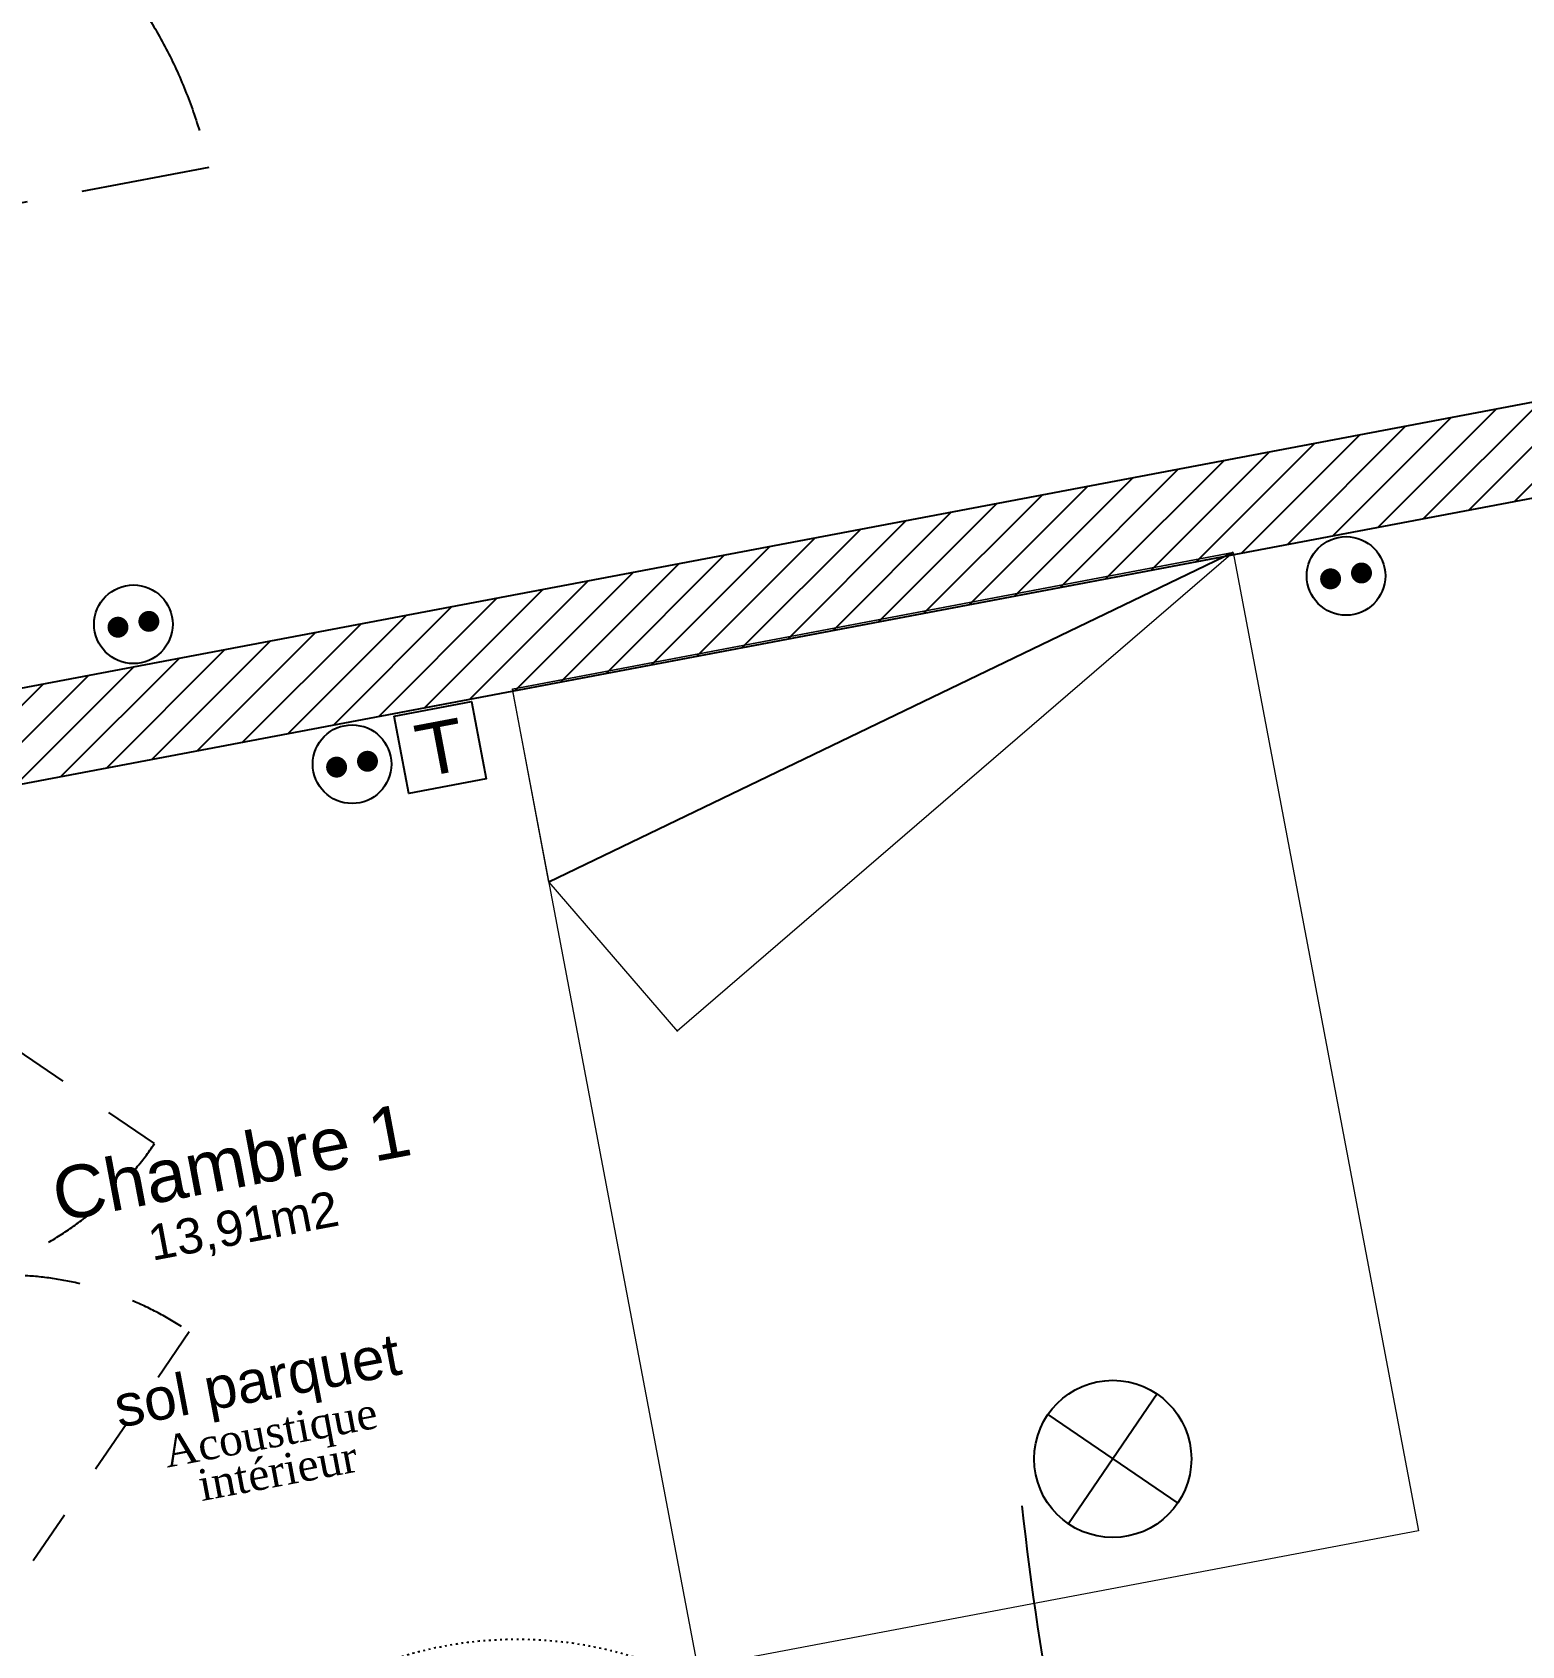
# Model space of a CAD drawing. Header units: centimetres. Extents: x 197412 to 267601, y -375791 to -305433.
# Drawn here: x 212554 to 215397, y -352221 to -349142 of the extents above; entities that cross this region are included whole.
import ezdxf

# ---------------------------------------------------------------- set-up
doc = ezdxf.new("R2010")
doc.units = ezdxf.units.CM
for name, pattern in [('Style de ligne -1', [0.41664, 0.20828, -0.20836]), ('Style de ligne -2', [0.694425, 0.48607, -0.208355]), ('Style de ligne -5', [0.20828, 0.069425, -0.138855])]:
    doc.linetypes.add(name, pattern=pattern)
doc.layers.add('3-BAT C-Niveau 0', color=250, linetype='Continuous')
doc.layers.add('prlm-VMC', color=62, linetype='Continuous')
doc.layers.add('prlm-ELEC-CFA', color=1, linetype='Continuous', lineweight=25)
doc.layers.add('prlm-ELEC-CFO', color=1, linetype='Continuous', lineweight=25)
doc.styles.add('Helvetica', font='arial.ttf')
doc.styles.add('Lucida Grande', font='')
doc.styles.add('prlm-vmc', font='pala.ttf', dxfattribs={"height": 14})
doc.styles.get("Standard").update_dxf_attribs({"font": 'ARIALUNI.TTF', "height": 100})
doc.styles.get('Lucida Grande').set_extended_font_data('Lucida Grande')

# ---------------------------------------------------------------- blocks, each defined once
blk = doc.blocks.new('FENETRE TYPE 1')
at = {"linetype": 'Style de ligne -1', "ltscale": 50.8}
for p, q in [((48.17, 60.17), (4, 16)), ((84.68, 59.99), (128.67, 16))]:
    blk.add_line(p, q, dxfattribs=at)
at = {"linetype": 'Continuous'}
blk.add_line((0, 16), (0, 14), dxfattribs=at)
at = {"linetype": 'Continuous', "lineweight": 25, "flags": 128}
for points in [[(-2, 18), (0, 18), (0, 14)], [(192, 18), (190, 18), (190, 14)], [(0, 8), (0, -18), (-2, -18)], [(190, 7.7), (190, -18), (192, -18)]]:
    blk.add_lwpolyline(points, dxfattribs=at)
at = {"linetype": 'Continuous', "flags": 128}
for points in [[(4, 16), (10, 16), (10, 10), (4, 10)], [(10, 16), (60.46, 16), (60.46, 14.5), (10, 14.5)], [(60.46, 16), (66.46, 16), (66.46, 10), (60.46, 10)], [(66.46, 16), (72.46, 16), (72.46, 10), (66.46, 10)], [(72.46, 16), (123.05, 16), (123.05, 14.5), (72.46, 14.5)], [(122.67, 16), (128.67, 16), (128.67, 10), (122.67, 10)], [(-2, 14), (6, 14), (6, 8), (-2, 8)], [(126.67, 14), (132.67, 14), (132.67, 7.7), (126.67, 7.7)], [(132.67, 14), (184, 14), (184, 12.5), (132.67, 12.5)], [(184, 14), (192.25, 14), (192.25, 7.7), (184, 7.7)], [(184, 13.7), (190, 13.7), (190, 7.7), (184, 7.7)], [(10, 11.5), (60.46, 11.5), (60.46, 10), (10, 10)], [(72.46, 11.5), (123.05, 11.5), (123.05, 10), (72.46, 10)], [(132.67, 9.2), (184, 9.2), (184, 7.7), (132.67, 7.7)]]:
    blk.add_lwpolyline(points, close=True, dxfattribs=at)
blk.add_lwpolyline([(0, 10), (0, -19), (190, -19), (190, 10)], dxfattribs=at)
at = {"linetype": 'Style de ligne -1', "ltscale": 50.8}
for centre, radius, start, end in [((4, 16), 62.46, 360, 45), ((128.67, 16), 62.21, 136.6392, 180)]:
    blk.add_arc(centre, radius, start, end, dxfattribs=at)
at = {"insert": (50.38, 2.81), "char_height": 10.161, "attachment_point": 1, "line_spacing_factor": 0.978845, "style": 'Lucida Grande'}
blk.add_mtext('F+VR ', dxfattribs=at)
blk = doc.blocks.new('PORTE FENETRE TYPE 2')
at = {"linetype": 'Style de ligne -2', "ltscale": 50.8}
for p, q in [((6.05, 105), (6.05, 16)), ((180, 16), (180, 105))]:
    blk.add_line(p, q, dxfattribs=at)
at = {"linetype": 'Continuous', "lineweight": 25, "flags": 128}
for points in [[(1, 18), (3, 18), (3, 14)], [(184.71, 18), (183, 18), (183, 14)], [(3, 8), (3, -18), (1, -18)], [(183, 8), (183, -18), (184.71, -18)]]:
    blk.add_lwpolyline(points, dxfattribs=at)
at = {"linetype": 'Continuous', "flags": 128}
for points in [[(6, 16), (12, 16), (12, 10), (6, 10)], [(11, 16), (87, 16), (87, 14.5), (11, 14.5)], [(87, 16), (93, 16), (93, 10), (87, 10)], [(93, 16), (99, 16), (99, 10), (93, 10)], [(99, 16), (176, 16), (176, 14.5), (99, 14.5)], [(174, 16), (180, 16), (180, 10), (174, 10)], [(1, 14), (9, 14), (9, 8), (1, 8)], [(177, 14), (184.71, 14), (184.71, 8), (177, 8)], [(11, 11.5), (87, 11.5), (87, 10), (11, 10)], [(99, 11.5), (176, 11.5), (176, 10), (99, 10)]]:
    blk.add_lwpolyline(points, close=True, dxfattribs=at)
at = {"linetype": 'Style de ligne -2', "ltscale": 50.8}
for centre, start, end in [((4, 16), 0, 88.4219), ((182, 16), 91.2873, 180)]:
    blk.add_arc(centre, 89, start, end, dxfattribs=at)
at = {"insert": (70.68, 0.04), "char_height": 10.161, "attachment_point": 1, "line_spacing_factor": 0.978845, "style": 'Lucida Grande'}
blk.add_mtext('PF+VR ', dxfattribs=at)
blk = doc.blocks.new('xi.PC')
at = {"color": 0, "lineweight": 5}
blk.add_wipeout([(-7.5, -7.5), (7.5, -7.5), (7.5, 7.5), (-7.5, 7.5)], dxfattribs=at).dxf.layer = 'prlm-ELEC-CFO'
at = {"layer": 'prlm-ELEC-CFO', "color": 0, "linetype": 'ByBlock', "lineweight": 5, "const_width": 2}
for points in [[(-4, 0, 1), (-2, 0, 1)], [(2, 0, 1), (4, 0, 1)]]:
    blk.add_lwpolyline(points, format="xyb", close=True, dxfattribs=at)
at = {"layer": 'prlm-ELEC-CFO', "color": 0, "linetype": 'ByBlock', "lineweight": -2}
blk.add_circle((0, 0), 7.5, dxfattribs=at)
blk = doc.blocks.new('xi.PTCE')
at = {"layer": 'prlm-ELEC-CFO', "color": 0}
for points in [[(-10.61, 10.61), (10.61, -10.61)], [(10.61, 10.61), (-10.61, -10.61)]]:
    blk.add_lwpolyline(points, dxfattribs=at)
at = {"layer": 'prlm-ELEC-CFO', "color": 0, "linetype": 'ByBlock'}
blk.add_circle((0, 0), 15, dxfattribs=at)
blk = doc.blocks.new('xi.TEL')
at = {"layer": 'prlm-ELEC-CFA', "color": 0, "linetype": 'ByBlock', "lineweight": -2, "flags": 128}
blk.add_lwpolyline([(-7.5, 7.5), (7.5, 7.5), (7.5, -7.5), (-7.5, -7.5)], close=True, dxfattribs=at)
at = {"layer": 'prlm-ELEC-CFA', "color": 0, "linetype": 'ByBlock', "insert": (0, 0), "char_height": 10, "width": 11.36, "attachment_point": 5}
blk.add_mtext('{\\fVerdana|b0|i0|c0|p34;T}', dxfattribs=at)
blk = doc.blocks.new('Groupe-188-1')
at = {"linetype": 'Continuous', "lineweight": 18}
for p, q in [((13240.47, -47812.98), (13102.91, -47839.03)), ((13240.47, -47812.98), (13134.37, -47904.32)), ((13109.88, -47875.89), (13102.91, -47838.96)), ((13109.88, -47875.89), (13134.42, -47904.36))]:
    blk.add_line(p, q, dxfattribs=at)
at = {"linetype": 'Continuous'}
blk.add_line((13240.47, -47812.98), (13109.88, -47875.89), dxfattribs=at)
at = {"linetype": 'Continuous', "lineweight": 18, "flags": 128}
blk.add_lwpolyline([(13275.82, -47999.66), (13138.27, -48025.71), (13102.91, -47839.03), (13240.47, -47812.98)], close=True, dxfattribs=at)

msp = doc.modelspace()

# ---------------------------------------------------------------- hatches: boundary and pattern name
at = {"layer": '3-BAT C-Niveau 0'}
h = msp.add_hatch(dxfattribs=at)
h.set_pattern_fill('MURS MACONNERIE-2', color=256, scale=10, style=0, pattern_type=2)
h.set_pattern_definition([(45, (82627.55, 127994.637), (-31.2347524, 39.0434405), [])])
h.paths.add_polyline_path([(212104.9, -350475), (212138.4, -350651.9), (218967.4, -349358.6), (218933.9, -349181.8)])

# ---------------------------------------------------------------- linework, layer by layer
at = {"linetype": 'Style de ligne -5', "ltscale": 50.8}
msp.add_circle((213479.7, -352958.8), 750, dxfattribs=at)
at = {"layer": '3-BAT C-Niveau 0'}
for p, q in [((212104.9, -350475), (218933.9, -349181.8)), ((212104.9, -350475), (218933.9, -349181.8)), ((212138.4, -350651.9), (218967.4, -349358.6)), ((212138.4, -350651.9), (218967.4, -349358.6))]:
    msp.add_line(p, q, dxfattribs=at)
at = {"layer": 'prlm-ELEC-CFO'}
msp.add_spline([(216645.3, -353087.4), (216217.5, -352698.4), (214678.1, -352707.3), (214443.4, -351954.2)], degree=3, dxfattribs=at)

# ---------------------------------------------------------------- block references
at = {"xscale": 10, "yscale": 10, "zscale": 10}
msp.add_blockref('Groupe-188-1', (82441.7, 127994.6), dxfattribs=at)
at = {"layer": '3-BAT C-Niveau 0', "rotation": 280.7235947438778}
for name, p, xscale, yscale, zscale in [('PORTE FENETRE TYPE 2', (211870.9, -349654.9), -9.999999999999998, 10, 10), ('FENETRE TYPE 1', (212107, -350901.7), 9.999999999999998, 9.999999999999998, 9.999999999999998)]:
    msp.add_blockref(name, p, dxfattribs=dict(at, xscale=xscale, yscale=yscale, zscale=zscale))
at = {"layer": 'prlm-ELEC-CFO', "xscale": 10, "yscale": 10, "zscale": 10, "rotation": 10.72360141139323}
msp.add_blockref('xi.PTCE', (214616.6, -351864.8), dxfattribs=at)

# ---------------------------------------------------------------- texts
at = {"attachment_point": 2, "rotation": 10.7236, "line_spacing_factor": 0.834288, "style": 'Helvetica'}
for s, insert, char_height in [('Chambre 1\\P{\\H0.6752x;13,91m2}\\P', (212924.8, -351249.7), 100), ('sol parquet', (212976.1, -351675.4), 80)]:
    msp.add_mtext(s, dxfattribs=dict(at, insert=insert, char_height=char_height))

# ---------------------------------------------------------------- next in the draw order: block references
at = {"layer": 'prlm-ELEC-CFO', "xscale": 10, "yscale": 10, "zscale": 10, "rotation": 10.72360141139323}
for p in [(215061.9, -350179.7), (212747.3, -350272), (213164.6, -350539)]:
    msp.add_blockref('xi.PC', p, dxfattribs=at)

# ---------------------------------------------------------------- next in the draw order: texts
at = {"layer": 'prlm-VMC', "insert": (213003.1, -351784.2), "char_height": 60, "width": 236.74, "attachment_point": 2, "rotation": 10.7236, "line_spacing_factor": 0.75, "style": 'prlm-vmc', "bg_fill": 3, "box_fill_scale": 1.1, "bg_fill_color": 256, "bg_fill_transparency": 0}
msp.add_mtext('Acoustique intérieur', dxfattribs=at)

# ---------------------------------------------------------------- next in the draw order: block references
at = {"layer": 'prlm-ELEC-CFA', "xscale": 10, "yscale": 10, "zscale": 10, "rotation": 10.72360141139323}
msp.add_blockref('xi.TEL', (213332.9, -350507.1), dxfattribs=at)

doc.saveas('drawing.dxf')
